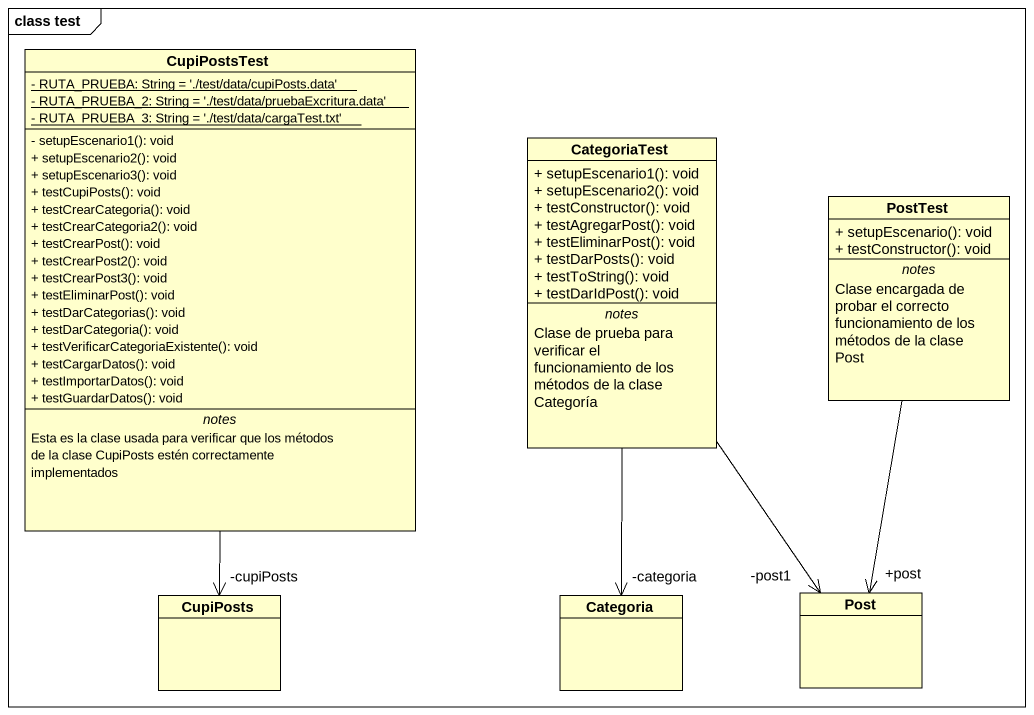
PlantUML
@startuml
mainframe class test
hide circle
hide empty members
skinparam classAttributeIconSize 0
class CupiPostsTest {
  {static} - RUTA_PRUEBA: String = './test/data/cupiPosts.data'
  {static} - RUTA_PRUEBA_2: String = './test/data/pruebaExcritura.data'
  {static} - RUTA_PRUEBA_3: String = './test/data/cargaTest.txt'
  --
  - setupEscenario1(): void
  + setupEscenario2(): void
  + setupEscenario3(): void
  + testCupiPosts(): void
  + testCrearCategoria(): void
  + testCrearCategoria2(): void
  + testCrearPost(): void
  + testCrearPost2(): void
  + testCrearPost3(): void
  + testEliminarPost(): void
  + testDarCategorias(): void
  + testDarCategoria(): void
  + testVerificarCategoriaExistente(): void
  + testCargarDatos(): void
  + testImportarDatos(): void
  + testGuardarDatos(): void
  -- notes --
  Esta es la clase usada para verificar que los métodos de la clase CupiPosts estén correctamente implementados
}
class CategoriaTest {
  + setupEscenario1(): void
  + setupEscenario2(): void
  + testConstructor(): void
  + testAgregarPost(): void
  + testEliminarPost(): void
  + testDarPosts(): void
  + testToString(): void
  + testDarIdPost(): void
  -- notes --
  Clase de prueba para verificar el funcionamiento de los métodos de la clase Categoría
}
class PostTest {
  + setupEscenario(): void
  + testConstructor(): void
  -- notes --
  Clase encargada de probar el correcto funcionamiento de los métodos de la clase Post
}
class CupiPosts
class Categoria
class Post
CupiPostsTest --> "-cupiPosts" CupiPosts
CategoriaTest --> "-categoria" Categoria
CategoriaTest --> "-post1" Post
PostTest --> "+post" Post
@enduml
